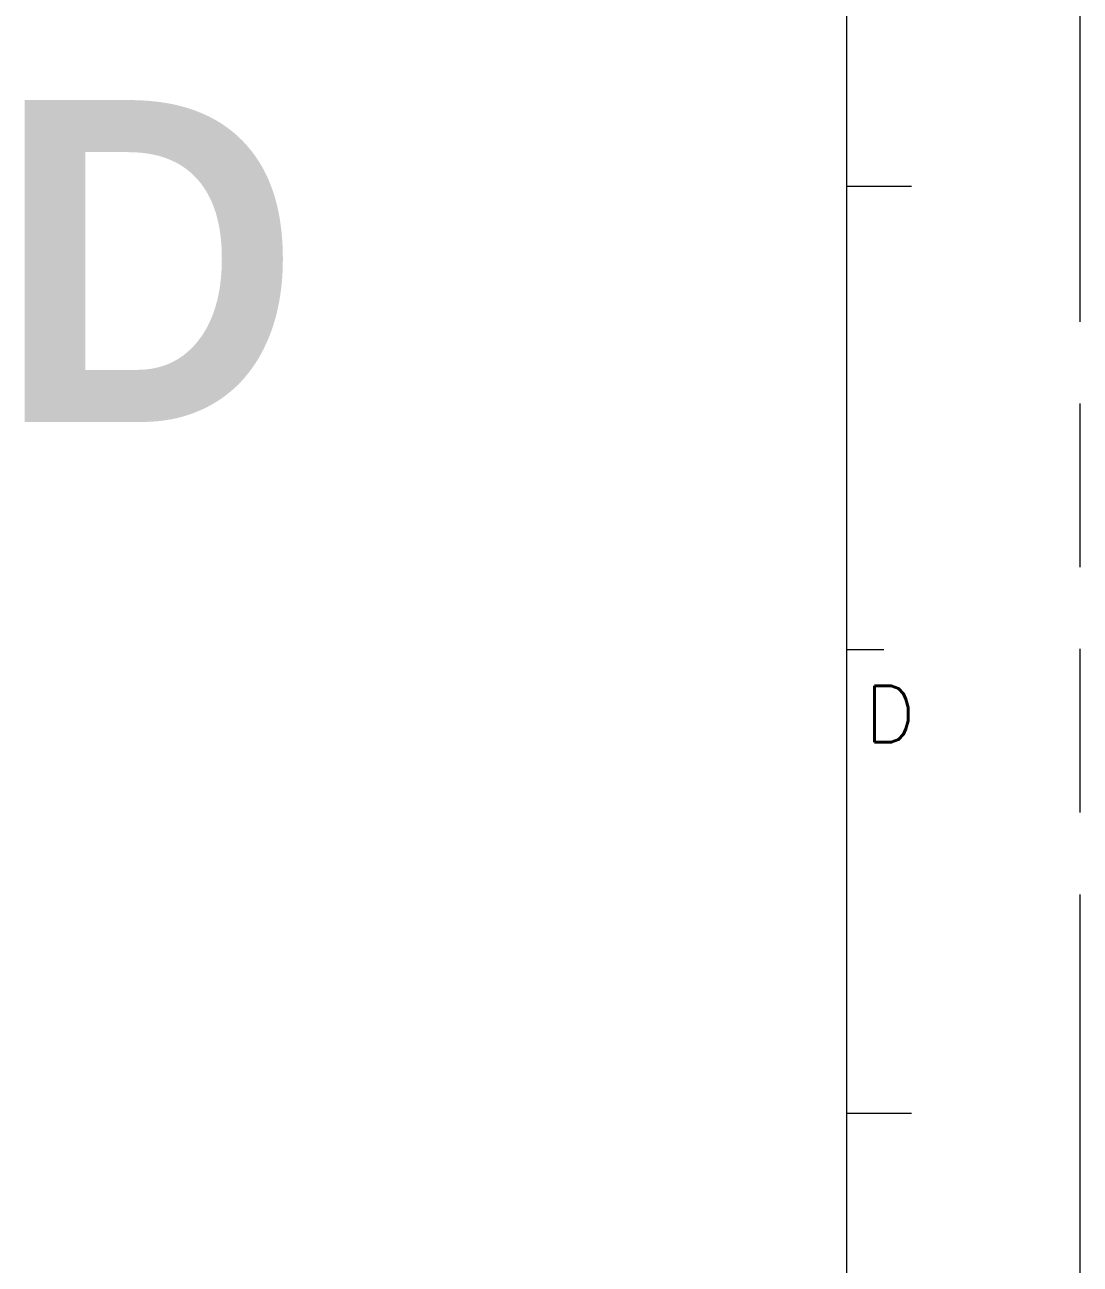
# Model space of a CAD drawing. Extents: x 726 to 4747, y 139 to 441.
# Drawn here: x 4727.5 to 4746.86, y 365.32 to 388.04 of the extents above; entities that cross this region are included whole.
import ezdxf

# ---------------------------------------------------------------- set-up
doc = ezdxf.new("R2010")
doc.units = 0
doc.linetypes.add('PHANTOM', pattern=[29.5, 9.5, -1.5, 3, -1.5, 3, -1.5, 9.5])
doc.layers.get('0').update_dxf_attribs({"lineweight": 5})
doc.layers.add('0PAPERF', color=2, linetype='PHANTOM', lineweight=5, plot=False)
doc.layers.add('DIM', color=3, linetype='Continuous', lineweight=5)
doc.styles.add('SIMPLEX', font='simplex.shx')
doc.styles.get("Standard").update_dxf_attribs({"font": 'txt.shx'})

msp = doc.modelspace()

# ---------------------------------------------------------------- linework, layer by layer
for p, q in [((4742.58, 345.32), (4742.58, 436.072)), ((4742.58, 385.088), (4743.77, 385.088)), ((4742.58, 376.59), (4743.26, 376.59)), ((4742.58, 368.093), (4743.77, 368.093))]:
    msp.add_line(p, q)
at = {"layer": '0PAPERF'}
msp.add_line((4746.864, 342.601), (4746.864, 441.173), dxfattribs=at)

# ---------------------------------------------------------------- texts
at = {"style": 'SIMPLEX'}
msp.add_text('D', height=1.033, dxfattribs=at).set_placement((4742.911, 374.891))
at = {"layer": 'DIM', "linetype": 'Continuous', "insert": (4726.986, 386.664), "char_height": 3.77664, "width": 97.03357, "attachment_point": 1}
msp.add_mtext('{\\fPMingLiU|b1|i0|c136|p18;\\H1.5625x;\\C1;D}', dxfattribs=at)

doc.saveas('drawing.dxf')
